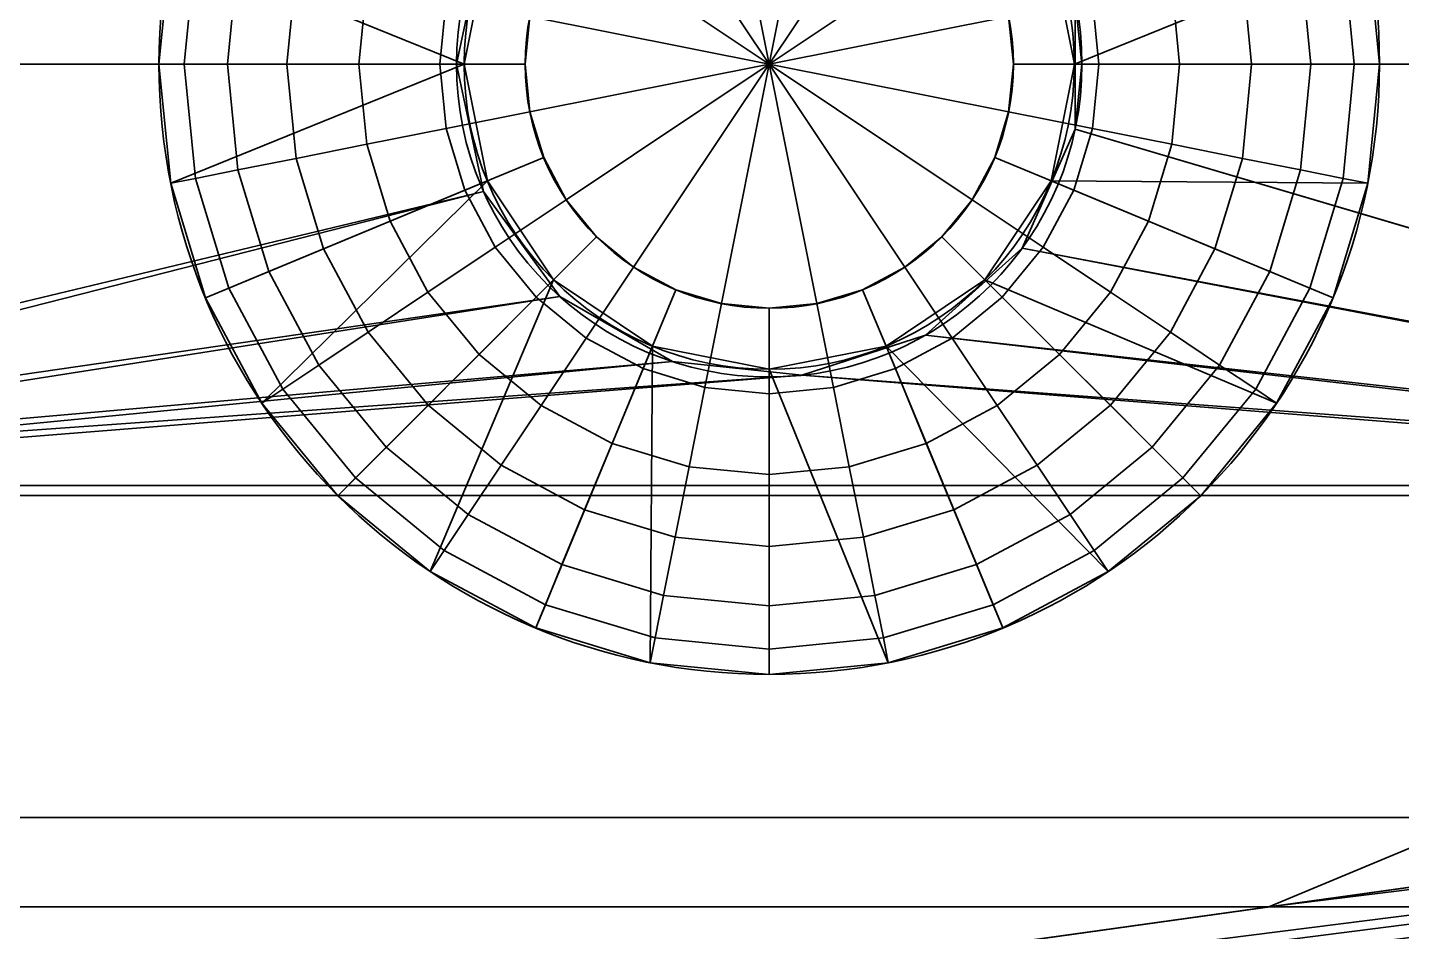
# Model space of a CAD drawing. Header units: millimetres. Extents: x 516 to 946, y 0 to 190.
# Drawn here: x 879.95 to 888.96, y 55.8 to 61.73 of the extents above; entities that cross this region are included whole.
import ezdxf

# ---------------------------------------------------------------- set-up
doc = ezdxf.new("R2010")
doc.units = ezdxf.units.MM
doc.layers.add('1', color=7, linetype='Continuous', true_color=0xffffff)

# ---------------------------------------------------------------- blocks, each defined once
blk = doc.blocks.new('UG_SURFACE_001')
at = {"layer": '1', "color": 252, "linetype": 'Continuous', "lineweight": 35}
for points in [[(359.575093, 64.196385, 3.5), (359.575093, 61.489657, 3.5), (367.216498, 61.489657, 3.5), (367.393702, 62.323466, 3.5)], [(367.393702, 62.323466, 1.5), (367.216498, 61.489657, 1.5), (359.575093, 61.489657, 1.5), (359.575093, 64.196385, 1.5)], [(371.2717, 61.915874, 3.5), (371.2717, 61.489657, 3.5), (379.404724, 61.489657, 3.5), (379.404724, 64.196385, 3.5)], [(379.404724, 64.196385, 1.5), (379.404724, 61.489657, 1.5), (371.316493, 61.489657, 1.5), (371.2717, 61.915874, 1.5)], [(367.393702, 62.323466, 1.5), (367.393702, 62.323466, 3.5), (367.216498, 61.489657, 3.5), (367.216498, 61.489657, 1.5)], [(371.316493, 61.489657, 1.5), (371.2717, 61.489657, 3.5), (371.2717, 61.915874, 3.5)], [(371.2717, 61.915874, 3.5), (371.2717, 61.915874, 1.5), (371.316493, 61.489657, 1.5)], [(367.393702, 60.655843, 3.5), (367.216498, 61.489657, 3.5), (359.575093, 61.489657, 3.5), (359.575093, 58.66145, 3.5)], [(359.575093, 58.66145, 1.5), (359.575093, 61.489657, 1.5), (367.216498, 61.489657, 1.5), (367.393702, 60.655843, 1.5)], [(367.216498, 61.489657, 1.5), (367.216498, 61.489657, 3.5), (367.393702, 60.655843, 3.5), (367.393702, 60.655843, 1.5)], [(379.404724, 58.66145, 3.5), (379.404724, 61.489657, 3.5), (371.2717, 61.489657, 3.5), (371.2717, 61.063435, 3.5)], [(371.2717, 61.063435, 1.5), (371.316493, 61.489657, 1.5), (379.404724, 61.489657, 1.5), (379.404724, 58.66145, 1.5)], [(371.316493, 61.489657, 1.5), (371.2717, 61.063435, 1.5), (371.2717, 61.063435, 3.5)], [(371.2717, 61.063435, 3.5), (371.2717, 61.489657, 3.5), (371.316493, 61.489657, 1.5)], [(379.404724, 58.66145, 3.5), (371.2717, 61.063435, 3.5), (370.924979, 60.284697, 3.5)], [(379.404724, 58.66145, 1.5), (370.924979, 60.284697, 1.5), (371.2717, 61.063435, 1.5)], [(370.924979, 60.284697, 1.5), (370.924979, 60.284697, 3.5), (371.2717, 61.063435, 3.5), (371.2717, 61.063435, 1.5)], [(367.894769, 59.966207, 3.5), (367.393702, 60.655843, 3.5), (359.575093, 58.66145, 3.5)], [(359.575093, 58.66145, 1.5), (367.393702, 60.655843, 1.5), (367.894769, 59.966207, 1.5)], [(367.393702, 60.655843, 1.5), (367.393702, 60.655843, 3.5), (367.894769, 59.966207, 3.5), (367.894769, 59.966207, 1.5)], [(370.924979, 60.284697, 3.5), (370.291471, 59.714302, 3.5), (379.404724, 58.66145, 3.5)], [(379.404724, 58.66145, 1.5), (370.291471, 59.714302, 1.5), (370.924979, 60.284697, 1.5)], [(370.291471, 59.714302, 1.5), (370.291471, 59.714302, 3.5), (370.924979, 60.284697, 3.5), (370.924979, 60.284697, 1.5)], [(359.575093, 58.66145, 3.5), (368.633002, 59.539989, 3.5), (367.894769, 59.966207, 3.5)], [(367.894769, 59.966207, 1.5), (368.633002, 59.539989, 1.5), (359.575093, 58.66145, 1.5)], [(367.894769, 59.966207, 1.5), (367.894769, 59.966207, 3.5), (368.633002, 59.539989, 3.5), (368.633002, 59.539989, 1.5)], [(379.404724, 58.66145, 3.5), (370.291471, 59.714302, 3.5), (369.480759, 59.450883, 3.5)], [(369.480759, 59.450883, 1.5), (370.291471, 59.714302, 1.5), (379.404724, 58.66145, 1.5)], [(369.480759, 59.450883, 1.5), (369.480759, 59.450883, 3.5), (370.291471, 59.714302, 3.5), (370.291471, 59.714302, 1.5)], [(369.480759, 59.450883, 3.5), (368.633002, 59.539989, 3.5), (359.575093, 58.66145, 3.5)], [(359.575093, 58.66145, 1.5), (368.633002, 59.539989, 1.5), (369.480759, 59.450883, 1.5)], [(368.633002, 59.539989, 1.5), (368.633002, 59.539989, 3.5), (369.480759, 59.450883, 3.5), (369.480759, 59.450883, 1.5)], [(359.575093, 58.66145, 3.5), (379.404724, 58.66145, 3.5), (369.480759, 59.450883, 3.5)], [(369.480759, 59.450883, 1.5), (379.404724, 58.66145, 1.5), (359.575093, 58.66145, 1.5)], [(379.404724, 58.66145, 3.5), (359.575093, 58.66145, 3.5), (359.575093, 56.551442, 3.5), (379.404724, 56.551442, 3.5)], [(379.404724, 56.551442, 1.5), (359.575093, 56.551442, 1.5), (359.575093, 58.66145, 1.5), (379.404724, 58.66145, 1.5)], [(379.404724, 56.551442, 3.5), (359.575093, 56.551442, 3.5), (359.575093, 53.20356, 3.5), (379.404724, 53.20356, 3.5)], [(379.404724, 53.20356, 1.5), (359.575093, 53.20356, 1.5), (359.575093, 56.551442, 1.5), (379.404724, 56.551442, 1.5)]]:
    blk.add_3dface(points, dxfattribs=at)
blk = doc.blocks.new('1стенка_MODEL')
at = {"layer": '1', "color": 252, "linetype": 'Continuous', "lineweight": 35}
blk.add_circle((369.266485, 61.489655, 1.5), 2.05, dxfattribs=at)
at = {"layer": '1', "color": 252, "linetype": 'Continuous', "lineweight": 35, "extrusion": (0, 0, -1)}
blk.add_circle((-369.266485, 61.489655, -3.5), 2.05, dxfattribs=at)
at = {"layer": '1', "color": 252, "linetype": 'Continuous', "lineweight": 35}
blk.add_blockref('UG_SURFACE_001', (0, 0), dxfattribs=at)
blk = doc.blocks.new('UG_SURFACE_005')
at = {"layer": '1', "color": 252, "linetype": 'Continuous', "lineweight": 35}
for points in [[(411.674261, 77.402897, 4.8), (7.442508, 21.037767, 4.8), (7.469615, 20.987745, 5.067878), (411.659777, 77.347077, 5.067878)], [(277.741492, 58.727622, 3.5), (260.070503, 56.263622, 3.5), (7.442508, 21.037767, 4.8), (411.674261, 77.402897, 4.8)], [(411.674261, 77.402897, 4.8), (297.549844, 61.489657, 3.5), (277.741492, 58.727622, 3.5)], [(411.674261, 77.402897, 4.8), (299.937218, 61.822545, 3.5), (297.549844, 61.489657, 3.5)], [(411.659777, 77.347077, 5.067878), (7.469615, 20.987745, 5.067878), (7.546807, 20.8453, 5.294975), (411.618471, 77.188112, 5.294975)], [(411.618471, 77.188112, 5.294975), (7.546807, 20.8453, 5.294975), (7.662333, 20.632116, 5.446716), (411.556661, 76.9502, 5.446716)], [(411.556661, 76.9502, 5.446716), (7.662333, 20.632116, 5.446716), (200.895414, 47.305614, 5.5), (220.703781, 50.067645, 5.5)], [(220.703781, 50.067645, 5.5), (225.178048, 50.69153, 5.5), (411.556661, 76.9502, 5.446716)], [(411.556661, 76.9502, 5.446716), (225.178048, 50.69153, 5.5), (240.512133, 52.829679, 5.5)], [(411.556661, 76.9502, 5.446716), (240.512133, 52.829679, 5.5), (243.193492, 53.20356, 5.5)], [(243.193492, 53.20356, 5.5), (260.070503, 55.556849, 5.5), (411.556661, 76.9502, 5.446716)], [(411.556661, 76.9502, 5.446716), (260.070503, 55.556849, 5.5), (263.001859, 55.965591, 5.5)], [(263.001859, 55.965591, 5.5), (282.810211, 58.727622, 5.5), (411.556661, 76.9502, 5.446716)], [(411.556661, 76.9502, 5.446716), (282.810211, 58.727622, 5.5), (299.937218, 61.115772, 5.5)], [(411.556661, 76.9502, 5.446716), (299.937218, 61.115772, 5.5), (302.618593, 61.489657, 5.5)], [(302.618593, 61.489657, 5.5), (319.74557, 63.877806, 5.5), (411.556661, 76.9502, 5.446716)], [(379.170656, 72.870672, 3.5), (379.170656, 61.489657, 3.5), (371.2717, 61.915874, 3.5), (370.924979, 62.694617, 3.5)], [(370.924979, 62.694617, 5.5), (371.2717, 61.915874, 5.5), (379.170656, 61.489657, 5.5), (379.170656, 72.163902, 5.5)], [(367.393702, 62.323466, 3.5), (367.216498, 61.489657, 3.5), (359.362304, 61.489657, 3.5), (359.362304, 70.108637, 3.5)], [(359.362304, 69.401868, 5.5), (359.362304, 61.489657, 5.5), (367.216498, 61.489657, 5.5), (367.393702, 62.323466, 5.5)], [(367.393702, 62.323466, 3.5), (367.393702, 62.323466, 5.5), (367.216498, 61.489657, 5.5), (367.216498, 61.489657, 3.5)], [(371.2717, 61.915874, 5.5), (371.2717, 61.489657, 5.5), (379.170656, 61.489657, 5.5)], [(371.2717, 61.489657, 5.5), (371.2717, 61.915874, 5.5), (371.2717, 61.915874, 3.5), (371.2717, 61.489657, 3.5)], [(379.170656, 61.489657, 3.5), (371.2717, 61.489657, 3.5), (371.2717, 61.915874, 3.5)], [(2.490418, 3.593836, 5.652241), (418.917865, 61.659507, 5.652241), (220.703781, 34.793768, 5.5), (200.895414, 32.031737, 5.5)], [(2.490418, 2.938712, 6.085787), (419.00748, 61.016876, 6.085787), (418.917865, 61.659507, 5.652241), (2.490418, 3.593836, 5.652241)], [(418.917865, 61.659507, 5.652241), (233.882442, 36.631372, 5.5), (220.703781, 34.793768, 5.5)], [(240.512133, 37.555799, 5.5), (233.882442, 36.631372, 5.5), (418.917865, 61.659507, 5.652241)], [(418.917865, 61.659507, 5.652241), (253.690809, 39.393403, 5.5), (240.512133, 37.555799, 5.5)], [(260.070503, 40.282972, 5.5), (253.690809, 39.393403, 5.5), (418.917865, 61.659507, 5.652241)], [(418.917865, 61.659507, 5.652241), (273.499161, 42.155433, 5.5), (260.070503, 40.282972, 5.5)], [(418.917865, 61.659507, 5.652241), (291.514605, 44.667464, 5.5), (273.499161, 42.155433, 5.5)], [(418.917865, 61.659507, 5.652241), (299.937218, 45.841895, 5.5), (291.514605, 44.667464, 5.5)], [(319.74557, 48.603926, 5.5), (299.937218, 45.841895, 5.5), (418.917865, 61.659507, 5.652241)], [(418.917865, 61.659507, 5.652241), (334.717184, 50.69153, 5.5), (319.74557, 48.603926, 5.5)], [(339.553952, 51.365957, 5.5), (334.717184, 50.69153, 5.5), (418.917865, 61.659507, 5.652241)], [(418.917865, 61.659507, 5.652241), (352.732629, 53.20356, 5.5), (339.553952, 51.365957, 5.5)], [(359.362304, 54.127987, 5.5), (352.732629, 53.20356, 5.5), (418.917865, 61.659507, 5.652241)], [(372.540981, 55.965591, 5.5), (359.362304, 54.127987, 5.5), (418.917865, 61.659507, 5.652241)], [(418.917865, 61.659507, 5.652241), (379.170656, 56.890018, 5.5), (372.540981, 55.965591, 5.5)], [(367.393702, 60.655843, 5.5), (367.216498, 61.489657, 5.5), (359.362304, 61.489657, 5.5), (359.362304, 58.727622, 5.5)], [(359.362304, 58.727622, 3.5), (359.362304, 61.489657, 3.5), (367.216498, 61.489657, 3.5), (367.393702, 60.655843, 3.5)], [(367.216498, 61.489657, 3.5), (367.216498, 61.489657, 5.5), (367.393702, 60.655843, 5.5), (367.393702, 60.655843, 3.5)], [(379.170656, 58.727622, 5.5), (379.170656, 61.489657, 5.5), (371.2717, 61.489657, 5.5), (371.2717, 61.063435, 5.5)], [(371.2717, 61.489657, 3.5), (371.2717, 61.063435, 3.5), (371.2717, 61.063435, 5.5), (371.2717, 61.489657, 5.5)], [(371.2717, 61.063435, 3.5), (371.2717, 61.489657, 3.5), (379.170656, 61.489657, 3.5), (379.170656, 58.727622, 3.5)], [(379.170656, 58.727622, 5.5), (371.2717, 61.063435, 5.5), (370.924979, 60.284697, 5.5)], [(370.924979, 60.284697, 3.5), (370.924979, 60.284697, 5.5), (371.2717, 61.063435, 5.5), (371.2717, 61.063435, 3.5)], [(370.924979, 60.284697, 3.5), (371.2717, 61.063435, 3.5), (379.170656, 58.727622, 3.5)], [(2.490418, 2.500972, 6.734633), (419.067353, 60.587484, 6.734633), (419.00748, 61.016876, 6.085787), (2.490418, 2.938712, 6.085787)], [(367.894769, 59.966207, 5.5), (367.393702, 60.655843, 5.5), (359.362304, 58.727622, 5.5)], [(359.362304, 58.727622, 3.5), (367.393702, 60.655843, 3.5), (367.894769, 59.966207, 3.5)], [(367.393702, 60.655843, 3.5), (367.393702, 60.655843, 5.5), (367.894769, 59.966207, 5.5), (367.894769, 59.966207, 3.5)], [(2.490418, 2.347258, 7.5), (419.088364, 60.436703, 7.5), (419.067353, 60.587484, 6.734633), (2.490418, 2.500972, 6.734633)], [(2.490418, 2.347258, 7.5), (7.683697, 3.071397, 20.8), (413.849115, 59.706151, 20.8), (419.088364, 60.436703, 15.510051)], [(419.088364, 60.436703, 15.510051), (419.088364, 60.436703, 7.5), (2.490418, 2.347258, 7.5)], [(370.924979, 60.284697, 5.5), (370.291471, 59.714302, 5.5), (379.170656, 58.727622, 5.5)], [(370.291471, 59.714302, 3.5), (370.291471, 59.714302, 5.5), (370.924979, 60.284697, 5.5), (370.924979, 60.284697, 3.5)], [(379.170656, 58.727622, 3.5), (370.291471, 59.714302, 3.5), (370.924979, 60.284697, 3.5)], [(359.362304, 58.727622, 5.5), (368.633002, 59.539989, 5.5), (367.894769, 59.966207, 5.5)], [(367.894769, 59.966207, 3.5), (368.633002, 59.539989, 3.5), (359.362304, 58.727622, 3.5)], [(367.894769, 59.966207, 3.5), (367.894769, 59.966207, 5.5), (368.633002, 59.539989, 5.5), (368.633002, 59.539989, 3.5)], [(379.170656, 58.727622, 5.5), (370.291471, 59.714302, 5.5), (369.480759, 59.450883, 5.5)], [(369.480759, 59.450883, 3.5), (369.480759, 59.450883, 5.5), (370.291471, 59.714302, 5.5), (370.291471, 59.714302, 3.5)], [(369.480759, 59.450883, 3.5), (370.291471, 59.714302, 3.5), (379.170656, 58.727622, 3.5)], [(414.080501, 59.531406, 21.294976), (413.966358, 59.668701, 21.067878), (7.581907, 3.003404, 21.067878), (7.519177, 2.860382, 21.266907)], [(7.588187, 3.007599, 21.051351), (7.581907, 3.003404, 21.067878), (413.966358, 59.668701, 21.067878)], [(413.966358, 59.668701, 21.067878), (413.849115, 59.706151, 20.8), (7.683697, 3.071397, 20.8), (7.588187, 3.007599, 21.051351)], [(369.480759, 59.450883, 5.5), (368.633002, 59.539989, 5.5), (359.362304, 58.727622, 5.5)], [(359.362304, 58.727622, 3.5), (368.633002, 59.539989, 3.5), (369.480759, 59.450883, 3.5)], [(368.633002, 59.539989, 3.5), (368.633002, 59.539989, 5.5), (369.480759, 59.450883, 5.5), (369.480759, 59.450883, 3.5)], [(414.17411, 59.315167, 21.446716), (414.080501, 59.531406, 21.294976), (7.510331, 2.840214, 21.294976), (7.485521, 2.650026, 21.418547)], [(7.519177, 2.860382, 21.266907), (7.510331, 2.840214, 21.294976), (414.080501, 59.531406, 21.294976)], [(359.362304, 58.727622, 5.5), (379.170656, 58.727622, 5.5), (369.480759, 59.450883, 5.5)], [(369.480759, 59.450883, 3.5), (379.170656, 58.727622, 3.5), (359.362304, 58.727622, 3.5)], [(414.232939, 59.052903, 21.500001), (414.17411, 59.315167, 21.446716), (7.479866, 2.606673, 21.446716)], [(7.485521, 2.650026, 21.418547), (7.479866, 2.606673, 21.446716), (414.17411, 59.315167, 21.446716)], [(7.479866, 2.606673, 21.446716), (7.487073, 2.406226, 21.496654), (414.232939, 59.052903, 21.500001)], [(7.487073, 2.406226, 21.496654), (7.490418, 2.337674, 21.500001), (414.232939, 59.052903, 21.500001)], [(414.232939, 59.052903, 21.500001), (7.490418, 2.337674, 21.500001), (7.490418, 1.044446, 21.500001), (414.409846, 57.784338, 21.500001)], [(379.170656, 58.727622, 5.5), (359.362304, 58.727622, 5.5), (359.362304, 55.965591, 5.5), (372.540981, 55.965591, 5.5)], [(379.170656, 58.727622, 3.5), (379.170656, 55.965591, 3.5), (359.362304, 55.965591, 3.5), (359.362304, 58.727622, 3.5)], [(372.540981, 55.965591, 5.5), (379.170656, 56.890018, 5.5), (379.170656, 58.727622, 5.5)], [(124.049336, 17.297149, 3.5), (419.361919, 58.474846, 16.5), (414.409846, 57.784338, 21.500001), (7.490418, 1.044446, 21.500001)], [(419.361919, 58.474846, 16.5), (124.049336, 17.297149, 3.5), (141.220331, 19.691432, 3.5)], [(141.220331, 19.691432, 3.5), (161.528692, 22.523183, 3.5), (419.361919, 58.474846, 16.5)], [(419.361919, 58.474846, 16.5), (161.528692, 22.523183, 3.5), (163.666055, 22.821212, 3.5)], [(419.361919, 58.474846, 16.5), (163.666055, 22.821212, 3.5), (183.474422, 25.583245, 3.5)], [(183.474422, 25.583245, 3.5), (200.895414, 28.012387, 3.5), (419.361919, 58.474846, 16.5)], [(419.361919, 58.474846, 16.5), (200.895414, 28.012387, 3.5), (201.489866, 28.095275, 3.5)], [(201.489866, 28.095275, 3.5), (220.703781, 30.774418, 3.5), (419.361919, 58.474846, 16.5)], [(419.361919, 58.474846, 16.5), (220.703781, 30.774418, 3.5), (223.09114, 31.107308, 3.5)], [(223.09114, 31.107308, 3.5), (240.512133, 33.536449, 3.5), (419.361919, 58.474846, 16.5)], [(419.361919, 58.474846, 16.5), (240.512133, 33.536449, 3.5), (260.070503, 36.263622, 3.5)], [(419.361919, 58.474846, 16.5), (260.070503, 36.263622, 3.5), (262.707859, 36.631372, 3.5)], [(262.707859, 36.631372, 3.5), (282.516241, 39.393403, 3.5), (419.361919, 58.474846, 16.5)], [(419.361919, 58.474846, 16.5), (282.516241, 39.393403, 3.5), (299.937218, 41.822545, 3.5)], [(419.361919, 58.474846, 16.5), (299.937218, 41.822545, 3.5), (302.324593, 42.155433, 3.5)], [(302.324593, 42.155433, 3.5), (319.74557, 44.584576, 3.5), (419.361919, 58.474846, 16.5)], [(419.361919, 58.474846, 16.5), (319.74557, 44.584576, 3.5), (320.340037, 44.667464, 3.5)], [(320.340037, 44.667464, 3.5), (339.553952, 47.346607, 3.5), (419.361919, 58.474846, 16.5)], [(419.361919, 58.474846, 16.5), (339.553952, 47.346607, 3.5), (359.362304, 50.108638, 3.5)], [(419.361919, 58.474846, 16.5), (359.362304, 50.108638, 3.5), (363.542587, 50.69153, 3.5)], [(419.361919, 58.474846, 16.5), (363.542587, 50.69153, 3.5), (379.170656, 52.870672, 3.5)], [(372.540981, 55.965591, 5.5), (359.362304, 55.965591, 5.5), (359.362304, 54.127987, 5.5)], [(379.170656, 55.965591, 3.5), (379.170656, 53.20356, 3.5), (359.362304, 53.20356, 3.5), (359.362304, 55.965591, 3.5)]]:
    blk.add_3dface(points, dxfattribs=at)
blk = doc.blocks.new('4пояс_нижний_MODEL')
at = {"layer": '1', "color": 252, "linetype": 'Continuous', "lineweight": 35}
blk.add_line((2.490418, 4.366607, 5.5), (418.81217, 62.417539, 5.5), dxfattribs=at)
at = {"layer": '1', "color": 252, "linetype": 'Continuous', "lineweight": 35, "extrusion": (0, 0, -1)}
blk.add_circle((-369.266485, 61.489655, -5.5), 2.05, dxfattribs=at)
at = {"layer": '1', "color": 252, "linetype": 'Continuous', "lineweight": 35, "extrusion": (-3.29569e-16, 2.32707e-15, -1)}
blk.add_circle((-369.266485, 61.489655, -3.5), 2.05, dxfattribs=at)
at = {"layer": '1', "color": 252, "linetype": 'Continuous', "lineweight": 35}
blk.add_blockref('UG_SURFACE_005', (0, 0), dxfattribs=at)
blk = doc.blocks.new('UG_SURFACE_006')
at = {"layer": '1', "color": 252, "linetype": 'Continuous', "lineweight": 35}
for points in [[(-0.888912, 1.330351, -2), (-0.612293, 1.478207, -2), (-0.312145, 1.569256, -2), (0, 0, -2)], [(-0.312145, 1.569256, 6), (-0.612293, 1.478207, 6), (-0.888912, 1.330351, 6), (0, 0, 6)], [(-0.312145, 1.569256, -2), (0, 1.6, -2), (0.312145, 1.569256, -2), (0, 0, -2)], [(0.312145, 1.569256, 6), (0, 1.6, 6), (-0.312145, 1.569256, 6), (0, 0, 6)], [(0.312145, 1.569256, -2), (0.612293, 1.478207, -2), (0.888912, 1.330351, -2), (0, 0, -2)], [(0.888912, 1.330351, 6), (0.612293, 1.478207, 6), (0.312145, 1.569256, 6), (0, 0, 6)], [(-3.923141, 0.780361, 4), (-3.695518, 1.530734, 4), (-1.847759, 0.765367, 4), (-2, 0, 4)], [(3.923141, 0.780361), (3.695518, 1.530734), (1.847759, 0.765367), (2, 0)], [(2, 0, 4), (1.847759, 0.765367, 4), (3.695518, 1.530734, 4), (3.923141, 0.780361, 4)], [(-1.330351, 0.888912, -2), (-1.131371, 1.131371, -2), (-0.888912, 1.330351, -2), (0, 0, -2)], [(-0.888912, 1.330351, 6), (-1.131371, 1.131371, 6), (-1.330351, 0.888912, 6), (0, 0, 6)], [(0.888912, 1.330351, -2), (1.131371, 1.131371, -2), (1.330351, 0.888912, -2), (0, 0, -2)], [(1.330351, 0.888912, 6), (1.131371, 1.131371, 6), (0.888912, 1.330351, 6), (0, 0, 6)], [(0, 0, -2), (-1.569256, 0.312145, -2), (-1.478207, 0.612293, -2), (-1.330351, 0.888912, -2)], [(-1.330351, 0.888912, 6), (-1.478207, 0.612293, 6), (-1.569256, 0.312145, 6), (0, 0, 6)], [(1.330351, 0.888912, -2), (1.478207, 0.612293, -2), (1.569256, 0.312145, -2), (0, 0, -2)], [(1.569256, 0.312145, 6), (1.478207, 0.612293, 6), (1.330351, 0.888912, 6), (0, 0, 6)], [(-3.761258, 0.748161, -0.53909), (-3.834946, 0, -0.53909), (-4, 0), (-3.923141, 0.780361)], [(-3.923141, 0.780361), (-4, 0), (-2, 0), (-1.847759, 0.765367)], [(-2, 0, 4), (-4, 0, 4), (-3.923141, 0.780361, 4)], [(-3.923141, 0.780361, 4), (-4, 0, 4), (-3.834946, 0, 4.53909), (-3.761258, 0.748161, 4.53909)], [(-3.482345, 0.692681, -1.025907), (-3.550568, 0, -1.025907), (-3.834946, 0, -0.53909), (-3.761258, 0.748161, -0.53909)], [(-3.761258, 0.748161, 4.53909), (-3.834946, 0, 4.53909), (-3.550568, 0, 5.025907), (-3.482345, 0.692681, 5.025907)], [(-2, 0), (-2, 0, 4), (-1.847759, 0.765367, 4), (-1.847759, 0.765367)], [(1.847759, 0.765367), (1.847759, 0.765367, 4), (2, 0, 4), (2, 0)], [(2, 0), (4, 0), (3.923141, 0.780361)], [(3.923141, 0.780361, 4), (4, 0, 4), (2, 0, 4)], [(3.550568, 0, -1.025907), (3.482345, 0.692681, -1.025907), (3.761258, 0.748161, -0.53909), (3.834946, 0, -0.53909)], [(3.834946, 0, 4.53909), (3.761258, 0.748161, 4.53909), (3.482345, 0.692681, 5.025907), (3.550568, 0, 5.025907)], [(3.834946, 0, -0.53909), (3.761258, 0.748161, -0.53909), (3.923141, 0.780361), (4, 0)], [(4, 0, 4), (3.923141, 0.780361, 4), (3.761258, 0.748161, 4.53909), (3.834946, 0, 4.53909)], [(-3.101292, 0.616885, -1.43446), (-3.16205, 0, -1.43446), (-3.550568, 0, -1.025907), (-3.482345, 0.692681, -1.025907)], [(-3.482345, 0.692681, 5.025907), (-3.550568, 0, 5.025907), (-3.16205, 0, 5.43446), (-3.101292, 0.616885, 5.43446)], [(3.16205, 0, -1.43446), (3.101292, 0.616885, -1.43446), (3.482345, 0.692681, -1.025907), (3.550568, 0, -1.025907)], [(3.550568, 0, 5.025907), (3.482345, 0.692681, 5.025907), (3.101292, 0.616885, 5.43446), (3.16205, 0, 5.43446)], [(-2.638444, 0.524819, -1.742935), (-2.690134, 0, -1.742935), (-3.16205, 0, -1.43446), (-3.101292, 0.616885, -1.43446)], [(-3.101292, 0.616885, 5.43446), (-3.16205, 0, 5.43446), (-2.690134, 0, 5.742935), (-2.638444, 0.524819, 5.742935)], [(2.690134, 0, -1.742935), (2.638444, 0.524819, -1.742935), (3.101292, 0.616885, -1.43446), (3.16205, 0, -1.43446)], [(3.16205, 0, 5.43446), (3.101292, 0.616885, 5.43446), (2.638444, 0.524819, 5.742935), (2.690134, 0, 5.742935)], [(-2.118513, 0.421398, -1.934864), (-2.160017, 0, -1.934864), (-2.690134, 0, -1.742935), (-2.638444, 0.524819, -1.742935)], [(-2.638444, 0.524819, 5.742935), (-2.690134, 0, 5.742935), (-2.160017, 0, 5.934864), (-2.118513, 0.421398, 5.934864)], [(2.160017, 0, -1.934864), (2.118513, 0.421398, -1.934864), (2.638444, 0.524819, -1.742935), (2.690134, 0, -1.742935)], [(2.690134, 0, 5.742935), (2.638444, 0.524819, 5.742935), (2.118513, 0.421398, 5.934864), (2.160017, 0, 5.934864)], [(-1.569256, 0.312145, -2), (-1.6, 0, -2), (-2.160017, 0, -1.934864), (-2.118513, 0.421398, -1.934864)], [(-2.118513, 0.421398, 5.934864), (-2.160017, 0, 5.934864), (-1.6, 0, 6), (-1.569256, 0.312145, 6)], [(1.6, 0, -2), (1.569256, 0.312145, -2), (2.118513, 0.421398, -1.934864), (2.160017, 0, -1.934864)], [(2.160017, 0, 5.934864), (2.118513, 0.421398, 5.934864), (1.569256, 0.312145, 6), (1.6, 0, 6)], [(-1.569256, -0.312145, -2), (-1.6, 0, -2), (-1.569256, 0.312145, -2), (0, 0, -2)], [(-1.569256, 0.312145, 6), (-1.6, 0, 6), (-1.569256, -0.312145, 6), (0, 0, 6)], [(1.569256, 0.312145, -2), (1.6, 0, -2), (1.569256, -0.312145, -2), (0, 0, -2)], [(1.569256, -0.312145, 6), (1.6, 0, 6), (1.569256, 0.312145, 6), (0, 0, 6)], [(-3.834946, 0, -0.53909), (-3.761258, -0.748161, -0.53909), (-3.923141, -0.780361), (-4, 0)], [(-2, 0), (-4, 0), (-3.923141, -0.780361)], [(-3.923141, -0.780361, 4), (-4, 0, 4), (-2, 0, 4)], [(-4, 0, 4), (-3.923141, -0.780361, 4), (-3.761258, -0.748161, 4.53909), (-3.834946, 0, 4.53909)], [(-3.923141, -0.780361), (-3.695518, -1.530734), (-1.847759, -0.765367), (-2, 0)], [(-2, 0, 4), (-1.847759, -0.765367, 4), (-3.695518, -1.530734, 4), (-3.923141, -0.780361, 4)], [(-3.550568, 0, -1.025907), (-3.482345, -0.692681, -1.025907), (-3.761258, -0.748161, -0.53909), (-3.834946, 0, -0.53909)], [(-3.834946, 0, 4.53909), (-3.761258, -0.748161, 4.53909), (-3.482345, -0.692681, 5.025907), (-3.550568, 0, 5.025907)], [(-3.16205, 0, -1.43446), (-3.101292, -0.616885, -1.43446), (-3.482345, -0.692681, -1.025907), (-3.550568, 0, -1.025907)], [(-3.550568, 0, 5.025907), (-3.482345, -0.692681, 5.025907), (-3.101292, -0.616885, 5.43446), (-3.16205, 0, 5.43446)], [(-2.690134, 0, -1.742935), (-2.638444, -0.524819, -1.742935), (-3.101292, -0.616885, -1.43446), (-3.16205, 0, -1.43446)], [(-3.16205, 0, 5.43446), (-3.101292, -0.616885, 5.43446), (-2.638444, -0.524819, 5.742935), (-2.690134, 0, 5.742935)], [(-2.160017, 0, -1.934864), (-2.118513, -0.421398, -1.934864), (-2.638444, -0.524819, -1.742935), (-2.690134, 0, -1.742935)], [(-2.690134, 0, 5.742935), (-2.638444, -0.524819, 5.742935), (-2.118513, -0.421398, 5.934864), (-2.160017, 0, 5.934864)], [(-1.6, 0, -2), (-1.569256, -0.312145, -2), (-2.118513, -0.421398, -1.934864), (-2.160017, 0, -1.934864)], [(-2.160017, 0, 5.934864), (-2.118513, -0.421398, 5.934864), (-1.569256, -0.312145, 6), (-1.6, 0, 6)], [(-1.847759, -0.765367), (-1.847759, -0.765367, 4), (-2, 0, 4), (-2, 0)], [(-1.330351, -0.888912, -2), (-1.478207, -0.612293, -2), (-1.569256, -0.312145, -2), (0, 0, -2)], [(0, 0, 6), (-1.569256, -0.312145, 6), (-1.478207, -0.612293, 6), (-1.330351, -0.888912, 6)], [(-0.888912, -1.330351, -2), (-1.131371, -1.131371, -2), (-1.330351, -0.888912, -2), (0, 0, -2)], [(-1.330351, -0.888912, 6), (-1.131371, -1.131371, 6), (-0.888912, -1.330351, 6), (0, 0, 6)], [(-0.312145, -1.569256, -2), (-0.612293, -1.478207, -2), (-0.888912, -1.330351, -2), (0, 0, -2)], [(-0.888912, -1.330351, 6), (-0.612293, -1.478207, 6), (-0.312145, -1.569256, 6), (0, 0, 6)], [(0.312145, -1.569256, -2), (0, -1.6, -2), (-0.312145, -1.569256, -2), (0, 0, -2)], [(-0.312145, -1.569256, 6), (0, -1.6, 6), (0.312145, -1.569256, 6), (0, 0, 6)], [(1.569256, -0.312145, -2), (1.478207, -0.612293, -2), (1.330351, -0.888912, -2), (0, 0, -2)], [(1.330351, -0.888912, -2), (1.131371, -1.131371, -2), (0.888912, -1.330351, -2), (0, 0, -2)], [(0.888912, -1.330351, -2), (0.612293, -1.478207, -2), (0.312145, -1.569256, -2), (0, 0, -2)], [(0.312145, -1.569256, 6), (0.612293, -1.478207, 6), (0.888912, -1.330351, 6), (0, 0, 6)], [(0.888912, -1.330351, 6), (1.131371, -1.131371, 6), (1.330351, -0.888912, 6), (0, 0, 6)], [(1.330351, -0.888912, 6), (1.478207, -0.612293, 6), (1.569256, -0.312145, 6), (0, 0, 6)], [(1.569256, -0.312145, -2), (1.6, 0, -2), (2.160017, 0, -1.934864), (2.118513, -0.421398, -1.934864)], [(2.118513, -0.421398, 5.934864), (2.160017, 0, 5.934864), (1.6, 0, 6), (1.569256, -0.312145, 6)], [(3.923141, -0.780361), (4, 0), (2, 0), (1.847759, -0.765367)], [(2, 0), (2, 0, 4), (1.847759, -0.765367, 4), (1.847759, -0.765367)], [(1.847759, -0.765367, 4), (2, 0, 4), (4, 0, 4), (3.923141, -0.780361, 4)], [(2.118513, -0.421398, -1.934864), (2.160017, 0, -1.934864), (2.690134, 0, -1.742935), (2.638444, -0.524819, -1.742935)], [(2.638444, -0.524819, 5.742935), (2.690134, 0, 5.742935), (2.160017, 0, 5.934864), (2.118513, -0.421398, 5.934864)], [(2.638444, -0.524819, -1.742935), (2.690134, 0, -1.742935), (3.16205, 0, -1.43446), (3.101292, -0.616885, -1.43446)], [(3.101292, -0.616885, 5.43446), (3.16205, 0, 5.43446), (2.690134, 0, 5.742935), (2.638444, -0.524819, 5.742935)], [(3.101292, -0.616885, -1.43446), (3.16205, 0, -1.43446), (3.550568, 0, -1.025907), (3.482345, -0.692681, -1.025907)], [(3.482345, -0.692681, 5.025907), (3.550568, 0, 5.025907), (3.16205, 0, 5.43446), (3.101292, -0.616885, 5.43446)], [(3.482345, -0.692681, -1.025907), (3.550568, 0, -1.025907), (3.834946, 0, -0.53909), (3.761258, -0.748161, -0.53909)], [(3.761258, -0.748161, 4.53909), (3.834946, 0, 4.53909), (3.550568, 0, 5.025907), (3.482345, -0.692681, 5.025907)], [(3.761258, -0.748161, -0.53909), (3.834946, 0, -0.53909), (4, 0), (3.923141, -0.780361)], [(3.923141, -0.780361, 4), (4, 0, 4), (3.834946, 0, 4.53909), (3.761258, -0.748161, 4.53909)], [(-1.569256, -0.312145, -2), (-1.478207, -0.612293, -2), (-1.995595, -0.826603, -1.934864), (-2.118513, -0.421398, -1.934864)], [(-2.118513, -0.421398, 5.934864), (-1.995595, -0.826603, 5.934864), (-1.478207, -0.612293, 6), (-1.569256, -0.312145, 6)], [(1.478207, -0.612293, -2), (1.569256, -0.312145, -2), (2.118513, -0.421398, -1.934864), (1.995595, -0.826603, -1.934864)], [(1.995595, -0.826603, 5.934864), (2.118513, -0.421398, 5.934864), (1.569256, -0.312145, 6), (1.478207, -0.612293, 6)], [(-2.118513, -0.421398, -1.934864), (-1.995595, -0.826603, -1.934864), (-2.48536, -1.02947, -1.742935), (-2.638444, -0.524819, -1.742935)], [(-2.638444, -0.524819, 5.742935), (-2.48536, -1.02947, 5.742935), (-1.995595, -0.826603, 5.934864), (-2.118513, -0.421398, 5.934864)], [(1.995595, -0.826603, -1.934864), (2.118513, -0.421398, -1.934864), (2.638444, -0.524819, -1.742935), (2.48536, -1.02947, -1.742935)], [(2.48536, -1.02947, 5.742935), (2.638444, -0.524819, 5.742935), (2.118513, -0.421398, 5.934864), (1.995595, -0.826603, 5.934864)], [(-2.638444, -0.524819, -1.742935), (-2.48536, -1.02947, -1.742935), (-2.921353, -1.210064, -1.43446), (-3.101292, -0.616885, -1.43446)], [(-3.101292, -0.616885, 5.43446), (-2.921353, -1.210064, 5.43446), (-2.48536, -1.02947, 5.742935), (-2.638444, -0.524819, 5.742935)], [(2.48536, -1.02947, -1.742935), (2.638444, -0.524819, -1.742935), (3.101292, -0.616885, -1.43446), (2.921353, -1.210064, -1.43446)], [(2.921353, -1.210064, 5.43446), (3.101292, -0.616885, 5.43446), (2.638444, -0.524819, 5.742935), (2.48536, -1.02947, 5.742935)], [(-3.101292, -0.616885, -1.43446), (-2.921353, -1.210064, -1.43446), (-3.280297, -1.358744, -1.025907), (-3.482345, -0.692681, -1.025907)], [(-3.482345, -0.692681, 5.025907), (-3.280297, -1.358744, 5.025907), (-2.921353, -1.210064, 5.43446), (-3.101292, -0.616885, 5.43446)], [(-1.478207, -0.612293, -2), (-1.330351, -0.888912, -2), (-1.795988, -1.200041, -1.934864), (-1.995595, -0.826603, -1.934864)], [(-1.995595, -0.826603, 5.934864), (-1.795988, -1.200041, 5.934864), (-1.330351, -0.888912, 6), (-1.478207, -0.612293, 6)], [(1.330351, -0.888912, -2), (1.478207, -0.612293, -2), (1.995595, -0.826603, -1.934864), (1.795988, -1.200041, -1.934864)], [(1.795988, -1.200041, 5.934864), (1.995595, -0.826603, 5.934864), (1.478207, -0.612293, 6), (1.330351, -0.888912, 6)], [(2.921353, -1.210064, -1.43446), (3.101292, -0.616885, -1.43446), (3.482345, -0.692681, -1.025907), (3.280297, -1.358744, -1.025907)], [(3.280297, -1.358744, 5.025907), (3.482345, -0.692681, 5.025907), (3.101292, -0.616885, 5.43446), (2.921353, -1.210064, 5.43446)], [(-3.482345, -0.692681, -1.025907), (-3.280297, -1.358744, -1.025907), (-3.543028, -1.46757, -0.53909), (-3.761258, -0.748161, -0.53909)], [(-3.761258, -0.748161, 4.53909), (-3.543028, -1.46757, 4.53909), (-3.280297, -1.358744, 5.025907), (-3.482345, -0.692681, 5.025907)], [(3.280297, -1.358744, -1.025907), (3.482345, -0.692681, -1.025907), (3.761258, -0.748161, -0.53909), (3.543028, -1.46757, -0.53909)], [(3.543028, -1.46757, 4.53909), (3.761258, -0.748161, 4.53909), (3.482345, -0.692681, 5.025907), (3.280297, -1.358744, 5.025907)], [(-3.761258, -0.748161, -0.53909), (-3.543028, -1.46757, -0.53909), (-3.695518, -1.530734), (-3.923141, -0.780361)], [(-3.923141, -0.780361, 4), (-3.695518, -1.530734, 4), (-3.543028, -1.46757, 4.53909), (-3.761258, -0.748161, 4.53909)], [(-1.847759, -0.765367), (-3.695518, -1.530734), (-3.325878, -2.222281)], [(-3.325878, -2.222281, 4), (-3.695518, -1.530734, 4), (-1.847759, -0.765367, 4)], [(-3.325878, -2.222281), (-2.828427, -2.828427), (-1.414214, -1.414214), (-1.847759, -0.765367)], [(-1.847759, -0.765367, 4), (-1.414214, -1.414214, 4), (-2.828427, -2.828427, 4), (-3.325878, -2.222281, 4)], [(-1.414214, -1.414214), (-1.414214, -1.414214, 4), (-1.847759, -0.765367, 4), (-1.847759, -0.765367)], [(3.325878, -2.222281), (3.695518, -1.530734), (1.847759, -0.765367), (1.414214, -1.414214)], [(1.847759, -0.765367), (1.847759, -0.765367, 4), (1.414214, -1.414214, 4), (1.414214, -1.414214)], [(1.414214, -1.414214, 4), (1.847759, -0.765367, 4), (3.695518, -1.530734, 4), (3.325878, -2.222281, 4)], [(1.847759, -0.765367), (3.695518, -1.530734), (3.923141, -0.780361)], [(3.923141, -0.780361, 4), (3.695518, -1.530734, 4), (1.847759, -0.765367, 4)], [(3.543028, -1.46757, -0.53909), (3.761258, -0.748161, -0.53909), (3.923141, -0.780361), (3.695518, -1.530734)], [(3.695518, -1.530734, 4), (3.923141, -0.780361, 4), (3.761258, -0.748161, 4.53909), (3.543028, -1.46757, 4.53909)], [(-1.995595, -0.826603, -1.934864), (-1.795988, -1.200041, -1.934864), (-2.236765, -1.494559, -1.742935), (-2.48536, -1.02947, -1.742935)], [(-2.48536, -1.02947, 5.742935), (-2.236765, -1.494559, 5.742935), (-1.795988, -1.200041, 5.934864), (-1.995595, -0.826603, 5.934864)], [(-1.330351, -0.888912, -2), (-1.131371, -1.131371, -2), (-1.527363, -1.527363, -1.934864), (-1.795988, -1.200041, -1.934864)], [(-1.795988, -1.200041, 5.934864), (-1.527363, -1.527363, 5.934864), (-1.131371, -1.131371, 6), (-1.330351, -0.888912, 6)], [(1.131371, -1.131371, -2), (1.330351, -0.888912, -2), (1.795988, -1.200041, -1.934864), (1.527363, -1.527363, -1.934864)], [(1.527363, -1.527363, 5.934864), (1.795988, -1.200041, 5.934864), (1.330351, -0.888912, 6), (1.131371, -1.131371, 6)], [(1.795988, -1.200041, -1.934864), (1.995595, -0.826603, -1.934864), (2.48536, -1.02947, -1.742935), (2.236765, -1.494559, -1.742935)], [(2.236765, -1.494559, 5.742935), (2.48536, -1.02947, 5.742935), (1.995595, -0.826603, 5.934864), (1.795988, -1.200041, 5.934864)], [(-2.48536, -1.02947, -1.742935), (-2.236765, -1.494559, -1.742935), (-2.629149, -1.756741, -1.43446), (-2.921353, -1.210064, -1.43446)], [(-2.921353, -1.210064, 5.43446), (-2.629149, -1.756741, 5.43446), (-2.236765, -1.494559, 5.742935), (-2.48536, -1.02947, 5.742935)], [(2.236765, -1.494559, -1.742935), (2.48536, -1.02947, -1.742935), (2.921353, -1.210064, -1.43446), (2.629149, -1.756741, -1.43446)], [(2.629149, -1.756741, 5.43446), (2.921353, -1.210064, 5.43446), (2.48536, -1.02947, 5.742935), (2.236765, -1.494559, 5.742935)], [(-1.131371, -1.131371, -2), (-0.888912, -1.330351, -2), (-1.200041, -1.795988, -1.934864), (-1.527363, -1.527363, -1.934864)], [(-1.527363, -1.527363, 5.934864), (-1.200041, -1.795988, 5.934864), (-0.888912, -1.330351, 6), (-1.131371, -1.131371, 6)], [(0.888912, -1.330351, -2), (1.131371, -1.131371, -2), (1.527363, -1.527363, -1.934864), (1.200041, -1.795988, -1.934864)], [(1.200041, -1.795988, 5.934864), (1.527363, -1.527363, 5.934864), (1.131371, -1.131371, 6), (0.888912, -1.330351, 6)], [(-2.921353, -1.210064, -1.43446), (-2.629149, -1.756741, -1.43446), (-2.952189, -1.97259, -1.025907), (-3.280297, -1.358744, -1.025907)], [(-3.280297, -1.358744, 5.025907), (-2.952189, -1.97259, 5.025907), (-2.629149, -1.756741, 5.43446), (-2.921353, -1.210064, 5.43446)], [(-1.795988, -1.200041, -1.934864), (-1.527363, -1.527363, -1.934864), (-1.902212, -1.902212, -1.742935), (-2.236765, -1.494559, -1.742935)], [(-2.236765, -1.494559, 5.742935), (-1.902212, -1.902212, 5.742935), (-1.527363, -1.527363, 5.934864), (-1.795988, -1.200041, 5.934864)], [(1.527363, -1.527363, -1.934864), (1.795988, -1.200041, -1.934864), (2.236765, -1.494559, -1.742935), (1.902212, -1.902212, -1.742935)], [(1.902212, -1.902212, 5.742935), (2.236765, -1.494559, 5.742935), (1.795988, -1.200041, 5.934864), (1.527363, -1.527363, 5.934864)], [(2.629149, -1.756741, -1.43446), (2.921353, -1.210064, -1.43446), (3.280297, -1.358744, -1.025907), (2.952189, -1.97259, -1.025907)], [(2.952189, -1.97259, 5.025907), (3.280297, -1.358744, 5.025907), (2.921353, -1.210064, 5.43446), (2.629149, -1.756741, 5.43446)], [(-0.888912, -1.330351, -2), (-0.612293, -1.478207, -2), (-0.826603, -1.995595, -1.934864), (-1.200041, -1.795988, -1.934864)], [(-1.200041, -1.795988, 5.934864), (-0.826603, -1.995595, 5.934864), (-0.612293, -1.478207, 6), (-0.888912, -1.330351, 6)], [(0.612293, -1.478207, -2), (0.888912, -1.330351, -2), (1.200041, -1.795988, -1.934864), (0.826603, -1.995595, -1.934864)], [(0.826603, -1.995595, 5.934864), (1.200041, -1.795988, 5.934864), (0.888912, -1.330351, 6), (0.612293, -1.478207, 6)], [(-3.280297, -1.358744, -1.025907), (-2.952189, -1.97259, -1.025907), (-3.188641, -2.130582, -0.53909), (-3.543028, -1.46757, -0.53909)], [(-3.543028, -1.46757, 4.53909), (-3.188641, -2.130582, 4.53909), (-2.952189, -1.97259, 5.025907), (-3.280297, -1.358744, 5.025907)], [(-1.414214, -1.414214), (-2.828427, -2.828427), (-2.222281, -3.325878)], [(-2.222281, -3.325878, 4), (-2.828427, -2.828427, 4), (-1.414214, -1.414214, 4)], [(-2.222281, -3.325878), (-1.530734, -3.695518), (-0.765367, -1.847759), (-1.414214, -1.414214)], [(-1.414214, -1.414214, 4), (-0.765367, -1.847759, 4), (-1.530734, -3.695518, 4), (-2.222281, -3.325878, 4)], [(-0.765367, -1.847759), (-0.765367, -1.847759, 4), (-1.414214, -1.414214, 4), (-1.414214, -1.414214)], [(2.222281, -3.325878), (2.828427, -2.828427), (1.414214, -1.414214), (0.765367, -1.847759)], [(1.414214, -1.414214), (1.414214, -1.414214, 4), (0.765367, -1.847759, 4), (0.765367, -1.847759)], [(0.765367, -1.847759, 4), (1.414214, -1.414214, 4), (2.828427, -2.828427, 4), (2.222281, -3.325878, 4)], [(1.414214, -1.414214), (2.828427, -2.828427), (3.325878, -2.222281)], [(3.325878, -2.222281, 4), (2.828427, -2.828427, 4), (1.414214, -1.414214, 4)], [(2.952189, -1.97259, -1.025907), (3.280297, -1.358744, -1.025907), (3.543028, -1.46757, -0.53909), (3.188641, -2.130582, -0.53909)], [(3.188641, -2.130582, 4.53909), (3.543028, -1.46757, 4.53909), (3.280297, -1.358744, 5.025907), (2.952189, -1.97259, 5.025907)], [(-3.543028, -1.46757, -0.53909), (-3.188641, -2.130582, -0.53909), (-3.325878, -2.222281), (-3.695518, -1.530734)], [(-3.695518, -1.530734, 4), (-3.325878, -2.222281, 4), (-3.188641, -2.130582, 4.53909), (-3.543028, -1.46757, 4.53909)], [(-2.236765, -1.494559, -1.742935), (-1.902212, -1.902212, -1.742935), (-2.235907, -2.235907, -1.43446), (-2.629149, -1.756741, -1.43446)], [(-2.629149, -1.756741, 5.43446), (-2.235907, -2.235907, 5.43446), (-1.902212, -1.902212, 5.742935), (-2.236765, -1.494559, 5.742935)], [(-1.527363, -1.527363, -1.934864), (-1.200041, -1.795988, -1.934864), (-1.494559, -2.236765, -1.742935), (-1.902212, -1.902212, -1.742935)], [(-1.902212, -1.902212, 5.742935), (-1.494559, -2.236765, 5.742935), (-1.200041, -1.795988, 5.934864), (-1.527363, -1.527363, 5.934864)], [(-0.612293, -1.478207, -2), (-0.312145, -1.569256, -2), (-0.421398, -2.118513, -1.934864), (-0.826603, -1.995595, -1.934864)], [(-0.826603, -1.995595, 5.934864), (-0.421398, -2.118513, 5.934864), (-0.312145, -1.569256, 6), (-0.612293, -1.478207, 6)], [(0.312145, -1.569256, -2), (0.612293, -1.478207, -2), (0.826603, -1.995595, -1.934864), (0.421398, -2.118513, -1.934864)], [(0.421398, -2.118513, 5.934864), (0.826603, -1.995595, 5.934864), (0.612293, -1.478207, 6), (0.312145, -1.569256, 6)], [(1.200041, -1.795988, -1.934864), (1.527363, -1.527363, -1.934864), (1.902212, -1.902212, -1.742935), (1.494559, -2.236765, -1.742935)], [(1.494559, -2.236765, 5.742935), (1.902212, -1.902212, 5.742935), (1.527363, -1.527363, 5.934864), (1.200041, -1.795988, 5.934864)], [(1.902212, -1.902212, -1.742935), (2.236765, -1.494559, -1.742935), (2.629149, -1.756741, -1.43446), (2.235907, -2.235907, -1.43446)], [(2.235907, -2.235907, 5.43446), (2.629149, -1.756741, 5.43446), (2.236765, -1.494559, 5.742935), (1.902212, -1.902212, 5.742935)], [(3.188641, -2.130582, -0.53909), (3.543028, -1.46757, -0.53909), (3.695518, -1.530734), (3.325878, -2.222281)], [(3.325878, -2.222281, 4), (3.695518, -1.530734, 4), (3.543028, -1.46757, 4.53909), (3.188641, -2.130582, 4.53909)], [(-0.312145, -1.569256, -2), (0, -1.6, -2), (0, -2.160017, -1.934864), (-0.421398, -2.118513, -1.934864)], [(-0.421398, -2.118513, 5.934864), (0, -2.160017, 5.934864), (0, -1.6, 6), (-0.312145, -1.569256, 6)], [(0, -1.6, -2), (0.312145, -1.569256, -2), (0.421398, -2.118513, -1.934864), (0, -2.160017, -1.934864)], [(0, -2.160017, 5.934864), (0.421398, -2.118513, 5.934864), (0.312145, -1.569256, 6), (0, -1.6, 6)], [(-2.629149, -1.756741, -1.43446), (-2.235907, -2.235907, -1.43446), (-2.510631, -2.510631, -1.025907), (-2.952189, -1.97259, -1.025907)], [(-2.952189, -1.97259, 5.025907), (-2.510631, -2.510631, 5.025907), (-2.235907, -2.235907, 5.43446), (-2.629149, -1.756741, 5.43446)], [(-1.200041, -1.795988, -1.934864), (-0.826603, -1.995595, -1.934864), (-1.02947, -2.48536, -1.742935), (-1.494559, -2.236765, -1.742935)], [(-1.494559, -2.236765, 5.742935), (-1.02947, -2.48536, 5.742935), (-0.826603, -1.995595, 5.934864), (-1.200041, -1.795988, 5.934864)], [(0.826603, -1.995595, -1.934864), (1.200041, -1.795988, -1.934864), (1.494559, -2.236765, -1.742935), (1.02947, -2.48536, -1.742935)], [(1.02947, -2.48536, 5.742935), (1.494559, -2.236765, 5.742935), (1.200041, -1.795988, 5.934864), (0.826603, -1.995595, 5.934864)], [(2.235907, -2.235907, -1.43446), (2.629149, -1.756741, -1.43446), (2.952189, -1.97259, -1.025907), (2.510631, -2.510631, -1.025907)], [(2.510631, -2.510631, 5.025907), (2.952189, -1.97259, 5.025907), (2.629149, -1.756741, 5.43446), (2.235907, -2.235907, 5.43446)], [(-0.765367, -1.847759), (-1.530734, -3.695518), (-0.780361, -3.923141)], [(-0.780361, -3.923141, 4), (-1.530734, -3.695518, 4), (-0.765367, -1.847759, 4)], [(-0.780361, -3.923141), (0, -4), (0, -2), (-0.765367, -1.847759)], [(-0.765367, -1.847759, 4), (0, -2, 4), (0, -4, 4), (-0.780361, -3.923141, 4)], [(0, -2), (0, -2, 4), (-0.765367, -1.847759, 4), (-0.765367, -1.847759)], [(0.780361, -3.923141), (1.530734, -3.695518), (0.765367, -1.847759), (0, -2)], [(0.765367, -1.847759), (0.765367, -1.847759, 4), (0, -2, 4), (0, -2)], [(0, -2, 4), (0.765367, -1.847759, 4), (1.530734, -3.695518, 4), (0.780361, -3.923141, 4)], [(0.765367, -1.847759), (1.530734, -3.695518), (2.222281, -3.325878)], [(2.222281, -3.325878, 4), (1.530734, -3.695518, 4), (0.765367, -1.847759, 4)], [(-2.952189, -1.97259, -1.025907), (-2.510631, -2.510631, -1.025907), (-2.711716, -2.711716, -0.53909), (-3.188641, -2.130582, -0.53909)], [(-3.188641, -2.130582, 4.53909), (-2.711716, -2.711716, 4.53909), (-2.510631, -2.510631, 5.025907), (-2.952189, -1.97259, 5.025907)], [(-1.902212, -1.902212, -1.742935), (-1.494559, -2.236765, -1.742935), (-1.756741, -2.629149, -1.43446), (-2.235907, -2.235907, -1.43446)], [(-2.235907, -2.235907, 5.43446), (-1.756741, -2.629149, 5.43446), (-1.494559, -2.236765, 5.742935), (-1.902212, -1.902212, 5.742935)], [(1.494559, -2.236765, -1.742935), (1.902212, -1.902212, -1.742935), (2.235907, -2.235907, -1.43446), (1.756741, -2.629149, -1.43446)], [(1.756741, -2.629149, 5.43446), (2.235907, -2.235907, 5.43446), (1.902212, -1.902212, 5.742935), (1.494559, -2.236765, 5.742935)], [(2.510631, -2.510631, -1.025907), (2.952189, -1.97259, -1.025907), (3.188641, -2.130582, -0.53909), (2.711716, -2.711716, -0.53909)], [(2.711716, -2.711716, 4.53909), (3.188641, -2.130582, 4.53909), (2.952189, -1.97259, 5.025907), (2.510631, -2.510631, 5.025907)], [(-0.826603, -1.995595, -1.934864), (-0.421398, -2.118513, -1.934864), (-0.524819, -2.638444, -1.742935), (-1.02947, -2.48536, -1.742935)], [(-1.02947, -2.48536, 5.742935), (-0.524819, -2.638444, 5.742935), (-0.421398, -2.118513, 5.934864), (-0.826603, -1.995595, 5.934864)], [(0, -2), (0, -4), (0.780361, -3.923141)], [(0.780361, -3.923141, 4), (0, -4, 4), (0, -2, 4)], [(0.421398, -2.118513, -1.934864), (0.826603, -1.995595, -1.934864), (1.02947, -2.48536, -1.742935), (0.524819, -2.638444, -1.742935)], [(0.524819, -2.638444, 5.742935), (1.02947, -2.48536, 5.742935), (0.826603, -1.995595, 5.934864), (0.421398, -2.118513, 5.934864)], [(-3.188641, -2.130582, -0.53909), (-2.711716, -2.711716, -0.53909), (-2.828427, -2.828427), (-3.325878, -2.222281)], [(-3.325878, -2.222281, 4), (-2.828427, -2.828427, 4), (-2.711716, -2.711716, 4.53909), (-3.188641, -2.130582, 4.53909)], [(-0.421398, -2.118513, -1.934864), (0, -2.160017, -1.934864), (0, -2.690134, -1.742935), (-0.524819, -2.638444, -1.742935)], [(-0.524819, -2.638444, 5.742935), (0, -2.690134, 5.742935), (0, -2.160017, 5.934864), (-0.421398, -2.118513, 5.934864)], [(0, -2.160017, -1.934864), (0.421398, -2.118513, -1.934864), (0.524819, -2.638444, -1.742935), (0, -2.690134, -1.742935)], [(0, -2.690134, 5.742935), (0.524819, -2.638444, 5.742935), (0.421398, -2.118513, 5.934864), (0, -2.160017, 5.934864)], [(2.711716, -2.711716, -0.53909), (3.188641, -2.130582, -0.53909), (3.325878, -2.222281), (2.828427, -2.828427)], [(2.828427, -2.828427, 4), (3.325878, -2.222281, 4), (3.188641, -2.130582, 4.53909), (2.711716, -2.711716, 4.53909)], [(-2.235907, -2.235907, -1.43446), (-1.756741, -2.629149, -1.43446), (-1.97259, -2.952189, -1.025907), (-2.510631, -2.510631, -1.025907)], [(-2.510631, -2.510631, 5.025907), (-1.97259, -2.952189, 5.025907), (-1.756741, -2.629149, 5.43446), (-2.235907, -2.235907, 5.43446)], [(-1.494559, -2.236765, -1.742935), (-1.02947, -2.48536, -1.742935), (-1.210064, -2.921353, -1.43446), (-1.756741, -2.629149, -1.43446)], [(-1.756741, -2.629149, 5.43446), (-1.210064, -2.921353, 5.43446), (-1.02947, -2.48536, 5.742935), (-1.494559, -2.236765, 5.742935)], [(1.02947, -2.48536, -1.742935), (1.494559, -2.236765, -1.742935), (1.756741, -2.629149, -1.43446), (1.210064, -2.921353, -1.43446)], [(1.210064, -2.921353, 5.43446), (1.756741, -2.629149, 5.43446), (1.494559, -2.236765, 5.742935), (1.02947, -2.48536, 5.742935)], [(1.756741, -2.629149, -1.43446), (2.235907, -2.235907, -1.43446), (2.510631, -2.510631, -1.025907), (1.97259, -2.952189, -1.025907)], [(1.97259, -2.952189, 5.025907), (2.510631, -2.510631, 5.025907), (2.235907, -2.235907, 5.43446), (1.756741, -2.629149, 5.43446)], [(-2.510631, -2.510631, -1.025907), (-1.97259, -2.952189, -1.025907), (-2.130582, -3.188641, -0.53909), (-2.711716, -2.711716, -0.53909)], [(-2.711716, -2.711716, 4.53909), (-2.130582, -3.188641, 4.53909), (-1.97259, -2.952189, 5.025907), (-2.510631, -2.510631, 5.025907)], [(-1.02947, -2.48536, -1.742935), (-0.524819, -2.638444, -1.742935), (-0.616885, -3.101292, -1.43446), (-1.210064, -2.921353, -1.43446)], [(-1.210064, -2.921353, 5.43446), (-0.616885, -3.101292, 5.43446), (-0.524819, -2.638444, 5.742935), (-1.02947, -2.48536, 5.742935)], [(0.524819, -2.638444, -1.742935), (1.02947, -2.48536, -1.742935), (1.210064, -2.921353, -1.43446), (0.616885, -3.101292, -1.43446)], [(0.616885, -3.101292, 5.43446), (1.210064, -2.921353, 5.43446), (1.02947, -2.48536, 5.742935), (0.524819, -2.638444, 5.742935)], [(1.97259, -2.952189, -1.025907), (2.510631, -2.510631, -1.025907), (2.711716, -2.711716, -0.53909), (2.130582, -3.188641, -0.53909)], [(2.130582, -3.188641, 4.53909), (2.711716, -2.711716, 4.53909), (2.510631, -2.510631, 5.025907), (1.97259, -2.952189, 5.025907)], [(-1.756741, -2.629149, -1.43446), (-1.210064, -2.921353, -1.43446), (-1.358744, -3.280297, -1.025907), (-1.97259, -2.952189, -1.025907)], [(-1.97259, -2.952189, 5.025907), (-1.358744, -3.280297, 5.025907), (-1.210064, -2.921353, 5.43446), (-1.756741, -2.629149, 5.43446)], [(-0.524819, -2.638444, -1.742935), (0, -2.690134, -1.742935), (0, -3.16205, -1.43446), (-0.616885, -3.101292, -1.43446)], [(-0.616885, -3.101292, 5.43446), (0, -3.16205, 5.43446), (0, -2.690134, 5.742935), (-0.524819, -2.638444, 5.742935)], [(0, -2.690134, -1.742935), (0.524819, -2.638444, -1.742935), (0.616885, -3.101292, -1.43446), (0, -3.16205, -1.43446)], [(0, -3.16205, 5.43446), (0.616885, -3.101292, 5.43446), (0.524819, -2.638444, 5.742935), (0, -2.690134, 5.742935)], [(1.210064, -2.921353, -1.43446), (1.756741, -2.629149, -1.43446), (1.97259, -2.952189, -1.025907), (1.358744, -3.280297, -1.025907)], [(1.358744, -3.280297, 5.025907), (1.97259, -2.952189, 5.025907), (1.756741, -2.629149, 5.43446), (1.210064, -2.921353, 5.43446)], [(-2.711716, -2.711716, -0.53909), (-2.130582, -3.188641, -0.53909), (-2.222281, -3.325878), (-2.828427, -2.828427)], [(-2.828427, -2.828427, 4), (-2.222281, -3.325878, 4), (-2.130582, -3.188641, 4.53909), (-2.711716, -2.711716, 4.53909)], [(2.130582, -3.188641, -0.53909), (2.711716, -2.711716, -0.53909), (2.828427, -2.828427), (2.222281, -3.325878)], [(2.222281, -3.325878, 4), (2.828427, -2.828427, 4), (2.711716, -2.711716, 4.53909), (2.130582, -3.188641, 4.53909)], [(-1.97259, -2.952189, -1.025907), (-1.358744, -3.280297, -1.025907), (-1.46757, -3.543028, -0.53909), (-2.130582, -3.188641, -0.53909)], [(-2.130582, -3.188641, 4.53909), (-1.46757, -3.543028, 4.53909), (-1.358744, -3.280297, 5.025907), (-1.97259, -2.952189, 5.025907)], [(-1.210064, -2.921353, -1.43446), (-0.616885, -3.101292, -1.43446), (-0.692681, -3.482345, -1.025907), (-1.358744, -3.280297, -1.025907)], [(-1.358744, -3.280297, 5.025907), (-0.692681, -3.482345, 5.025907), (-0.616885, -3.101292, 5.43446), (-1.210064, -2.921353, 5.43446)], [(0.616885, -3.101292, -1.43446), (1.210064, -2.921353, -1.43446), (1.358744, -3.280297, -1.025907), (0.692681, -3.482345, -1.025907)], [(0.692681, -3.482345, 5.025907), (1.358744, -3.280297, 5.025907), (1.210064, -2.921353, 5.43446), (0.616885, -3.101292, 5.43446)], [(1.358744, -3.280297, -1.025907), (1.97259, -2.952189, -1.025907), (2.130582, -3.188641, -0.53909), (1.46757, -3.543028, -0.53909)], [(1.46757, -3.543028, 4.53909), (2.130582, -3.188641, 4.53909), (1.97259, -2.952189, 5.025907), (1.358744, -3.280297, 5.025907)], [(-0.616885, -3.101292, -1.43446), (0, -3.16205, -1.43446), (0, -3.550568, -1.025907), (-0.692681, -3.482345, -1.025907)], [(-0.692681, -3.482345, 5.025907), (0, -3.550568, 5.025907), (0, -3.16205, 5.43446), (-0.616885, -3.101292, 5.43446)], [(0, -3.16205, -1.43446), (0.616885, -3.101292, -1.43446), (0.692681, -3.482345, -1.025907), (0, -3.550568, -1.025907)], [(0, -3.550568, 5.025907), (0.692681, -3.482345, 5.025907), (0.616885, -3.101292, 5.43446), (0, -3.16205, 5.43446)], [(-2.130582, -3.188641, -0.53909), (-1.46757, -3.543028, -0.53909), (-1.530734, -3.695518), (-2.222281, -3.325878)], [(-2.222281, -3.325878, 4), (-1.530734, -3.695518, 4), (-1.46757, -3.543028, 4.53909), (-2.130582, -3.188641, 4.53909)], [(1.46757, -3.543028, -0.53909), (2.130582, -3.188641, -0.53909), (2.222281, -3.325878), (1.530734, -3.695518)], [(1.530734, -3.695518, 4), (2.222281, -3.325878, 4), (2.130582, -3.188641, 4.53909), (1.46757, -3.543028, 4.53909)], [(-1.358744, -3.280297, -1.025907), (-0.692681, -3.482345, -1.025907), (-0.748161, -3.761258, -0.53909), (-1.46757, -3.543028, -0.53909)], [(-1.46757, -3.543028, 4.53909), (-0.748161, -3.761258, 4.53909), (-0.692681, -3.482345, 5.025907), (-1.358744, -3.280297, 5.025907)], [(0.692681, -3.482345, -1.025907), (1.358744, -3.280297, -1.025907), (1.46757, -3.543028, -0.53909), (0.748161, -3.761258, -0.53909)], [(0.748161, -3.761258, 4.53909), (1.46757, -3.543028, 4.53909), (1.358744, -3.280297, 5.025907), (0.692681, -3.482345, 5.025907)], [(-0.692681, -3.482345, -1.025907), (0, -3.550568, -1.025907), (0, -3.834946, -0.53909), (-0.748161, -3.761258, -0.53909)], [(-0.748161, -3.761258, 4.53909), (0, -3.834946, 4.53909), (0, -3.550568, 5.025907), (-0.692681, -3.482345, 5.025907)], [(0, -3.550568, -1.025907), (0.692681, -3.482345, -1.025907), (0.748161, -3.761258, -0.53909), (0, -3.834946, -0.53909)], [(0, -3.834946, 4.53909), (0.748161, -3.761258, 4.53909), (0.692681, -3.482345, 5.025907), (0, -3.550568, 5.025907)], [(-1.46757, -3.543028, -0.53909), (-0.748161, -3.761258, -0.53909), (-0.780361, -3.923141), (-1.530734, -3.695518)], [(-1.530734, -3.695518, 4), (-0.780361, -3.923141, 4), (-0.748161, -3.761258, 4.53909), (-1.46757, -3.543028, 4.53909)], [(0.748161, -3.761258, -0.53909), (1.46757, -3.543028, -0.53909), (1.530734, -3.695518), (0.780361, -3.923141)], [(0.780361, -3.923141, 4), (1.530734, -3.695518, 4), (1.46757, -3.543028, 4.53909), (0.748161, -3.761258, 4.53909)], [(-0.748161, -3.761258, -0.53909), (0, -3.834946, -0.53909), (0, -4), (-0.780361, -3.923141)], [(-0.780361, -3.923141, 4), (0, -4, 4), (0, -3.834946, 4.53909), (-0.748161, -3.761258, 4.53909)], [(0, -3.834946, -0.53909), (0.748161, -3.761258, -0.53909), (0.780361, -3.923141), (0, -4)], [(0, -4, 4), (0.780361, -3.923141, 4), (0.748161, -3.761258, 4.53909), (0, -3.834946, 4.53909)]]:
    blk.add_3dface(points, dxfattribs=at)
blk = doc.blocks.new('заклёпка9(4-10-1)_заклёпанная_MODEL')
at = {"layer": '1', "color": 252, "linetype": 'Continuous', "lineweight": 35, "extrusion": (0, 0, -1)}
for centre, radius in [((0, 0), 4), ((0, 0, -4), 4), ((0, 0), 2), ((0, 0, -4), 2), ((0, 0, -6), 1.6), ((0, 0, 2), 1.6)]:
    blk.add_circle(centre, radius, dxfattribs=at)
at = {"layer": '1', "color": 252, "linetype": 'Continuous', "lineweight": 35}
blk.add_blockref('UG_SURFACE_006', (0, 0), dxfattribs=at)

msp = doc.modelspace()

# ---------------------------------------------------------------- block references
at = {"layer": '1', "color": 163, "linetype": 'Continuous', "lineweight": 70}
for name, p in [('1стенка_MODEL', (515.550342, 0)), ('4пояс_нижний_MODEL', (515.550342, 0)), ('заклёпка9(4-10-1)_заклёпанная_MODEL', (884.816827, 61.489655, 1.5))]:
    msp.add_blockref(name, p, dxfattribs=at)

doc.saveas('drawing.dxf')
